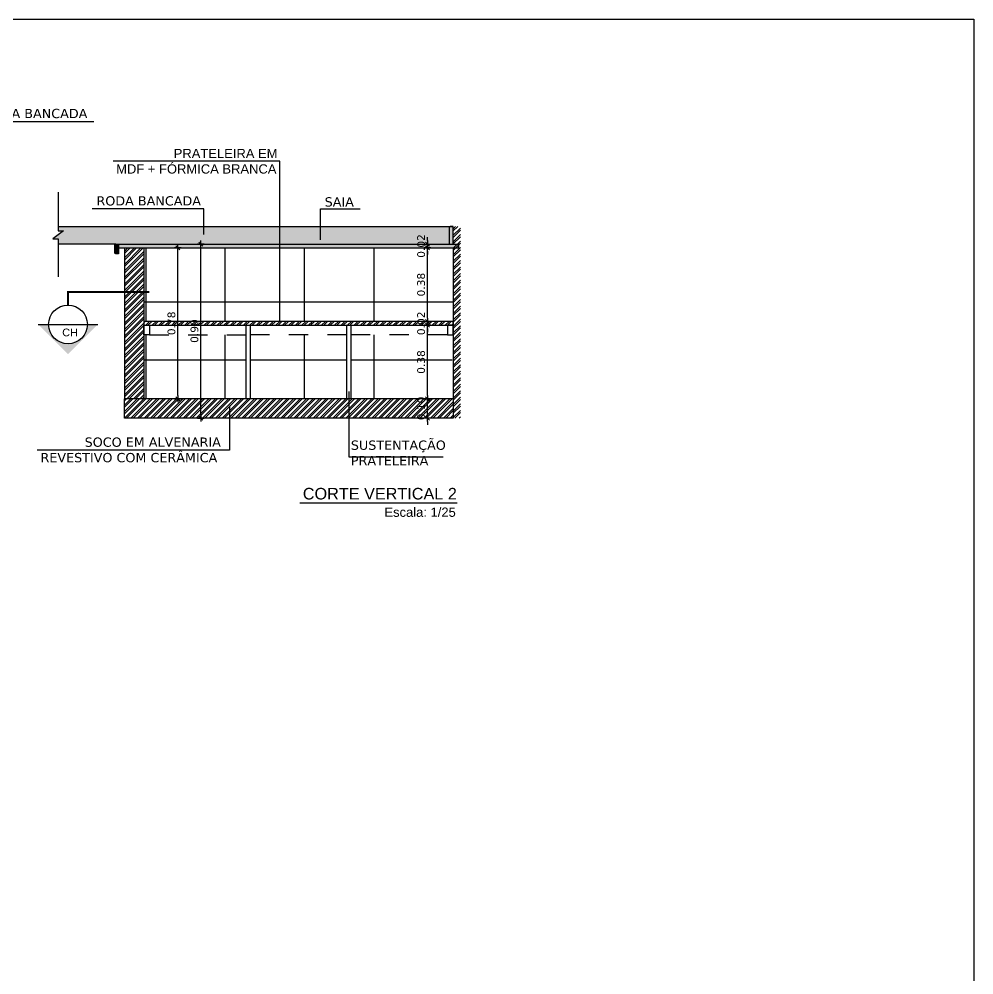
# Model space of a CAD drawing. Extents: x -36 to 357, y 137 to 237.
# Drawn here: x 47.836 to 52.773, y 148.749 to 153.693 of the extents above; entities that cross this region are included whole.
import ezdxf

# ---------------------------------------------------------------- set-up
doc = ezdxf.new("R2010")
doc.units = 0
doc.header["$LTSCALE"] = 0.01
doc.linetypes.add('DASHDOT', pattern=[25.4, 12.7, -6.35, 0, -6.35])
doc.linetypes.add('TRAÇO-2PTOS_P', pattern=[0.625, 0.25, -0.125, 0, -0.125, 0, -0.125])
doc.layers.get('0').update_dxf_attribs({"linetype": 'CONTINUOUS'})
doc.layers.get('DEFPOINTS').update_dxf_attribs({"linetype": 'CONTINUOUS'})
for name, color, linetype in [('01', 1, 'CONTINUOUS'), ('A-AREAS', 2, 'CONTINUOUS'), ('A-HACHURAPARED', 254, 'CONTINUOUS'), ('A-SIMBO', 2, 'CONTINUOUS'), ('A-SOLEIRA', 1, 'CONTINUOUS'), ('ARQ-CTA-1_025', 1, 'CONTINUOUS'), ('ARQ-EQP-VISTA', 1, 'CONTINUOUS'), ('ARQ-HTC', 9, 'CONTINUOUS'), ('ARQ-SMB-1_025', 1, 'CONTINUOUS'), ('ARQ-TXT-1_025', 2, 'CONTINUOUS'), ('ARQ_CORTE1', 3, 'CONTINUOUS')]:
    doc.layers.add(name, color=color, linetype=linetype)
doc.styles.add('ESC-50-A20', font='arial.ttf', dxfattribs={"height": 0.1})
doc.styles.add('FNDE Texto Cota 0025', font='verdana.ttf', dxfattribs={"height": 0.04})
doc.dimstyles.new('FNDE 1-0025', dxfattribs={"dimscale": 5, "dimtxt": 0.04, "dimasz": 0.0035, "dimexe": 0.15, "dimexo": 0.15, "dimgap": 0.0025, "dimtad": 1, "dimzin": 1, "dimdsep": 46, "dimtxsty": 'FNDE Texto Cota 0025', "dimblk": 'tic', "dimcen": 0.015, "dimdle": 0.15, "dimse1": 1, "dimse2": 1, "dimclrd": 251, "dimclre": 251, "dimclrt": 256, "dimaunit": 1, "dimadec": 3, "dimazin": 0, "dimtfac": 1, "dimtix": 1, "dimtmove": 2, "dimatfit": 3, "dimfxl": 0.15, "dimtvp": 1, "dimtolj": 1, "dimtzin": 0, "dimarcsym": 0})
pattern_1 = [(45, (52.009293, -17.298303), (-0.0168379802, 0.0168379802), []), (45, (52.020519, -17.298303), (-0.0168379802, 0.0168379802), [])]

# ---------------------------------------------------------------- blocks, each defined once
blk = doc.blocks.new('FNDE-Ind Corte-1_025')
blk.add_hatch(color=251).paths.add_polyline_path([(242.4601, -6.2526), (242.5139, -6.2526, -1), (242.7139, -6.2526), (242.7678, -6.2526), (242.6139, -6.0987)])
at = {"color": 251, "linetype": 'Continuous'}
blk.add_line((242.7678, -6.2526), (242.4601, -6.2526), dxfattribs=at)
blk.add_circle((242.6139, -6.2526), 0.1, dxfattribs=at)
blk = doc.blocks.new('tic')
at = {"color": 251}
for p, q in [((-1, 0), (1, 0)), ((0, -1), (0, 1))]:
    blk.add_line(p, q, dxfattribs=at)
blk.add_line((-0.6, -0.6), (0.6, 0.6))
blk = doc.blocks.new('*D44')
at = {"layer": 'ARQ-CTA-1_025', "color": 251, "lineweight": -2}
blk.add_line((48.6576, 151.7466), (48.6576, 152.4919), dxfattribs=at)
at = {"layer": 'DEFPOINTS', "color": 0}
for p in [(48.4808, 152.5094, -2), (48.6576, 152.5094), (48.4808, 151.7291, -2)]:
    blk.add_point(p, dxfattribs=at)
at = {"layer": 'ARQ-CTA-1_025', "color": 251, "lineweight": -2, "xscale": 0.0175, "yscale": 0.0175, "zscale": 0.0175}
for p, rotation in [((48.6576, 152.5094), 90), ((48.6576, 151.7291), 270)]:
    blk.add_blockref('tic', p, dxfattribs=dict(at, rotation=rotation))
at = {"layer": 'ARQ-CTA-1_025', "insert": (48.6241, 152.1192), "char_height": 0.04, "attachment_point": 5, "rotation": 90, "style": 'FNDE Texto Cota 0025'}
blk.add_mtext('\\A1;0.78', dxfattribs=at)
blk = doc.blocks.new('*D45')
at = {"layer": 'ARQ-CTA-1_025', "color": 251, "lineweight": -2}
blk.add_line((48.7765, 151.6466), (48.7765, 152.5119), dxfattribs=at)
at = {"layer": 'DEFPOINTS', "color": 0}
for p in [(48.4808, 152.5294, -2), (48.7765, 152.5294), (48.3808, 151.6291, -2)]:
    blk.add_point(p, dxfattribs=at)
at = {"layer": 'ARQ-CTA-1_025', "color": 251, "lineweight": -2, "xscale": 0.0175, "yscale": 0.0175, "zscale": 0.0175}
for p, rotation in [((48.7765, 152.5294), 90), ((48.7765, 151.6291), 270)]:
    blk.add_blockref('tic', p, dxfattribs=dict(at, rotation=rotation))
at = {"layer": 'ARQ-CTA-1_025', "insert": (48.7431, 152.0792), "char_height": 0.04, "attachment_point": 5, "rotation": 90, "style": 'FNDE Texto Cota 0025'}
blk.add_mtext('\\A1;0.90', dxfattribs=at)
blk = doc.blocks.new('*D146')
at = {"layer": 'ARQ-CTA-1_025', "color": 251, "lineweight": -2}
for p, q in [((49.9485, 151.7466), (49.9485, 151.7641)), ((49.9485, 151.6291), (49.9485, 151.7291)), ((49.9485, 151.6116), (49.9485, 151.5941))]:
    blk.add_line(p, q, dxfattribs=at)
at = {"layer": 'DEFPOINTS', "color": 0}
for p in [(49.9485, 151.7291), (50.1521, 151.7291, -2), (50.1521, 151.6291, -2)]:
    blk.add_point(p, dxfattribs=at)
at = {"layer": 'ARQ-CTA-1_025', "color": 251, "lineweight": -2, "xscale": 0.0175, "yscale": 0.0175, "zscale": 0.0175}
for p, rotation in [((49.9485, 151.7291), 270), ((49.9485, 151.6291), 90)]:
    blk.add_blockref('tic', p, dxfattribs=dict(at, rotation=rotation))
at = {"layer": 'ARQ-CTA-1_025', "insert": (49.9152, 151.6791), "char_height": 0.04, "attachment_point": 5, "rotation": 90, "style": 'FNDE Texto Cota 0025'}
blk.add_mtext('\\A1;0.10', dxfattribs=at)
blk = doc.blocks.new('*D147')
at = {"layer": 'ARQ-CTA-1_025', "color": 251, "lineweight": -2}
blk.add_line((49.9485, 151.7466), (49.9485, 152.0917), dxfattribs=at)
at = {"layer": 'DEFPOINTS', "color": 0}
for p in [(49.9485, 152.1092, -2), (49.9485, 152.1092), (50.1521, 151.7291, -2)]:
    blk.add_point(p, dxfattribs=at)
at = {"layer": 'ARQ-CTA-1_025', "color": 251, "lineweight": -2, "xscale": 0.0175, "yscale": 0.0175, "zscale": 0.0175}
for p, rotation in [((49.9485, 152.1092), 90), ((49.9485, 151.7291), 270)]:
    blk.add_blockref('tic', p, dxfattribs=dict(at, rotation=rotation))
at = {"layer": 'ARQ-CTA-1_025', "insert": (49.9151, 151.9192), "char_height": 0.04, "attachment_point": 5, "rotation": 90, "style": 'FNDE Texto Cota 0025'}
blk.add_mtext('\\A1;0.38', dxfattribs=at)
blk = doc.blocks.new('*D148')
at = {"layer": 'ARQ-CTA-1_025', "color": 251, "lineweight": -2}
for p, q in [((49.9485, 152.1467), (49.9485, 152.1642)), ((49.9485, 152.1092), (49.9485, 152.1292)), ((49.9485, 152.0917), (49.9485, 152.0742))]:
    blk.add_line(p, q, dxfattribs=at)
at = {"layer": 'DEFPOINTS', "color": 0}
for p in [(49.9485, 152.1292, -2), (49.9485, 152.1292), (49.9485, 152.1092, -2)]:
    blk.add_point(p, dxfattribs=at)
at = {"layer": 'ARQ-CTA-1_025', "color": 251, "lineweight": -2, "xscale": 0.0175, "yscale": 0.0175, "zscale": 0.0175}
for p, rotation in [((49.9485, 152.1292), 270), ((49.9485, 152.1092), 90)]:
    blk.add_blockref('tic', p, dxfattribs=dict(at, rotation=rotation))
at = {"layer": 'ARQ-CTA-1_025', "insert": (49.9152, 152.1192), "char_height": 0.04, "attachment_point": 5, "rotation": 90, "style": 'FNDE Texto Cota 0025'}
blk.add_mtext('\\A1;0.02', dxfattribs=at)
blk = doc.blocks.new('*D149')
at = {"layer": 'ARQ-CTA-1_025', "color": 251, "lineweight": -2}
blk.add_line((49.9485, 152.1467), (49.9485, 152.4919), dxfattribs=at)
at = {"layer": 'DEFPOINTS', "color": 0}
for p in [(49.9485, 152.5094, -2), (49.9485, 152.5094), (49.9485, 152.1292, -2)]:
    blk.add_point(p, dxfattribs=at)
at = {"layer": 'ARQ-CTA-1_025', "color": 251, "lineweight": -2, "xscale": 0.0175, "yscale": 0.0175, "zscale": 0.0175}
for p, rotation in [((49.9485, 152.5094), 90), ((49.9485, 152.1292), 270)]:
    blk.add_blockref('tic', p, dxfattribs=dict(at, rotation=rotation))
at = {"layer": 'ARQ-CTA-1_025', "insert": (49.9151, 152.3193), "char_height": 0.04, "attachment_point": 5, "rotation": 90, "style": 'FNDE Texto Cota 0025'}
blk.add_mtext('\\A1;0.38', dxfattribs=at)
blk = doc.blocks.new('*D150')
at = {"layer": 'ARQ-CTA-1_025', "color": 251, "lineweight": -2}
for p, q in [((49.9485, 152.5469), (49.9485, 152.5644)), ((49.9485, 152.5094), (49.9485, 152.5294)), ((49.9485, 152.4919), (49.9485, 152.4744))]:
    blk.add_line(p, q, dxfattribs=at)
at = {"layer": 'DEFPOINTS', "color": 0}
for p in [(49.9485, 152.5294, -2), (49.9485, 152.5294), (49.9485, 152.5094, -2)]:
    blk.add_point(p, dxfattribs=at)
at = {"layer": 'ARQ-CTA-1_025', "color": 251, "lineweight": -2, "xscale": 0.0175, "yscale": 0.0175, "zscale": 0.0175}
for p, rotation in [((49.9485, 152.5294), 270), ((49.9485, 152.5094), 90)]:
    blk.add_blockref('tic', p, dxfattribs=dict(at, rotation=rotation))
at = {"layer": 'ARQ-CTA-1_025', "insert": (49.9152, 152.5194), "char_height": 0.04, "attachment_point": 5, "rotation": 90, "style": 'FNDE Texto Cota 0025'}
blk.add_mtext('\\A1;0.02', dxfattribs=at)

msp = doc.modelspace()

# ---------------------------------------------------------------- hatches: boundary and pattern name
at = {"layer": '01'}
h = msp.add_hatch(dxfattribs=at)
h.set_pattern_fill('ANSI32', color=251, scale=0.0025)
h.set_pattern_definition([(45, (51.55102, -17.298303), (-0.0168379802, 0.0168379802), []), (45, (51.562245, -17.298303), (-0.0168379802, 0.0168379802), [])])
h.paths.add_polyline_path([(50.1181, 152.6206), (50.0808, 152.6206), (50.0808, 151.6291), (50.1181, 151.6291)])
h = msp.add_hatch(dxfattribs=at)
h.set_pattern_fill('ANSI32', color=251, scale=0.0025)
h.set_pattern_definition([(45, (66.27616, -18.468426), (-0.0168379802, 0.0168379802), []), (45, (66.287386, -18.468426), (-0.0168379802, 0.0168379802), [])])
h.paths.add_polyline_path([(48.3808, 152.2762), (48.4808, 152.2762), (48.4808, 151.7291), (48.3808, 151.7291)])
h.paths.add_polyline_path([(48.3808, 152.5094), (48.4808, 152.5094), (48.4808, 152.2762), (48.3808, 152.2762)])
h = msp.add_hatch(dxfattribs=at)
h.set_pattern_fill('ANSI32', color=251, scale=0.0025)
h.set_pattern_definition(pattern_1)
h.paths.add_polyline_path([(50.0808, 152.1292), (48.4808, 152.1292), (48.4808, 152.1092), (50.0808, 152.1092)])
h.paths.add_polyline_path([(49.9666, 152.0914), (49.9666, 152.1464), (49.8798, 152.1464), (49.8798, 152.0914)], flags=9)
h.paths.add_polyline_path([(48.6652, 152.0738), (48.6652, 152.1638), (48.5784, 152.1638), (48.5784, 152.0738)], flags=9)
h.paths.add_polyline_path([(48.7843, 152.0346), (48.7843, 152.1245), (48.6974, 152.1245), (48.6974, 152.0346)], flags=9)
h = msp.add_hatch(dxfattribs=at)
h.set_pattern_fill('ANSI32', color=251, scale=0.0025)
h.set_pattern_definition(pattern_1)
h.paths.add_polyline_path([(48.3808, 151.7291), (48.3808, 151.6291), (50.0808, 151.6291), (50.0808, 151.7291)])
at = {"layer": 'A-HACHURAPARED'}
h = msp.add_hatch(dxfattribs=at)
h.set_pattern_fill('AR-SAND', color=252, scale=0.001, angle=180)
h.set_pattern_definition([(217.5, (52.009293, -17.298303), (0.001600031, -0.048941324), [0, -0.038608, 0, -0.04318, 0, -0.041275]), (187.5, (52.009293, -17.2983), (-0.044952328, -0.07168251), [0, -0.020828, 0, -0.034798, 0, -0.013335]), (147.5, (52.040535, -17.298303), (-0.079099237, -0.000143718), [0, -0.0127, 0, -0.04572, 0, -0.05969]), (137.5, (52.040535, -17.2983), (-0.076355645, -0.022292932), [0, -0.00635, 0, -0.029972, 0, -0.03429])])
h.paths.add_polyline_path([(50.0608, 152.6144, -0.414214), (50.0658, 152.6194), (48.0376, 152.6194), (48.0376, 152.5972), (48.0652, 152.5972), (48.01, 152.5563), (48.0376, 152.5563), (48.0376, 152.5294), (48.3308, 152.5294), (50.0608, 152.5294)])
at = {"layer": 'ARQ-HTC'}
for points in [[(50.0608, 152.6144, -0.414214), (50.0658, 152.6194), (50.0808, 152.6194), (50.0808, 152.5294), (50.0608, 152.5294)], [(48.3308, 152.5244, -0.414214), (48.3358, 152.5294), (48.3458, 152.5294), (48.3508, 152.5294), (48.3508, 152.4794), (48.3358, 152.4794, -0.414214), (48.3308, 152.4844)]]:
    msp.add_hatch(color=256, dxfattribs=at).paths.add_polyline_path(points)
h = msp.add_hatch(color=256, dxfattribs=at)
edge = h.paths.add_edge_path()
edge.add_arc((48.3358, 152.5244), 0.005, 90, 180)
edge.add_line((48.3308, 152.5244), (48.3308, 152.5094))
edge.add_line((48.3308, 152.5094), (50.1108, 152.5094))
edge.add_line((50.1108, 152.5094), (50.1108, 152.5294))
edge.add_line((50.1108, 152.5294), (48.3358, 152.5294))

# ---------------------------------------------------------------- linework, layer by layer
msp.add_lwpolyline([(36.1002, 153.6928), (52.7735, 153.6928), (52.7735, 143.8859), (36.1002, 143.8859)], close=True)
at = {"layer": '01', "ltscale": 10}
for p, q in [((48.0376, 152.6194, -2), (50.0808, 152.6194, -2)), ((48.3358, 152.5294, -2), (48.0376, 152.5294, -2))]:
    msp.add_line(p, q, dxfattribs=at)
at = {"layer": '01', "color": 253}
for p, q in [((48.4908, 152.5094, -2), (48.4908, 152.1292, -2)), ((48.9008, 152.5094, -2), (48.9008, 152.1292, -2)), ((49.3108, 152.5094, -2), (49.3108, 152.1292, -2)), ((49.6708, 152.5094, -2), (49.6708, 152.1292, -2)), ((50.0808, 152.2291, -2), (48.4808, 152.2291, -2)), ((48.4908, 152.0592, -2), (48.4908, 151.7291, -2)), ((48.9008, 152.0592, -2), (48.9008, 151.7291, -2)), ((49.3108, 152.0592, -2), (49.3108, 151.7291, -2)), ((49.6708, 152.0592, -2), (49.6708, 151.7291, -2)), ((49.0108, 151.9291, -2), (48.4808, 151.9291, -2)), ((49.5308, 151.9291, -2), (49.0308, 151.9291, -2)), ((50.0758, 151.9291, -2), (49.5508, 151.9291, -2))]:
    msp.add_line(p, q, dxfattribs=at)
at = {"layer": '01', "linetype": 'TRAÇO-2PTOS_P', "ltscale": 10}
for p, q in [((48.5108, 152.0592, -2), (49.0108, 152.0592, -2)), ((49.5308, 152.0592, -2), (49.0308, 152.0592, -2)), ((50.0508, 152.0592, -2), (49.5508, 152.0592, -2))]:
    msp.add_line(p, q, dxfattribs=at)
at = {"layer": '01', "linetype": 'TRAÇO-2PTOS_P', "ltscale": 10, "elevation": -2}
for points in [[(48.5108, 152.1092), (48.5108, 152.0592), (48.4808, 152.0592), (48.4808, 152.1092), (48.5108, 152.1092)], [(50.0508, 152.1092), (50.0508, 152.0592), (50.0808, 152.0592), (50.0808, 152.1092), (50.0508, 152.1092)]]:
    msp.add_lwpolyline(points, dxfattribs=at)
at = {"layer": 'A-AREAS', "elevation": -2}
msp.add_lwpolyline([(48.4808, 152.1092), (50.0808, 152.1092), (50.0808, 152.1292), (48.4808, 152.1292)], close=True, dxfattribs=at)
at = {"layer": 'A-SIMBO', "color": 2, "linetype": 'ByBlock', "elevation": -2}
msp.add_lwpolyline([(48.0376, 152.7983), (48.0376, 152.5972), (48.0652, 152.5972), (48.01, 152.5563), (48.0376, 152.5563), (48.0376, 152.3591)], dxfattribs=at)
at = {"layer": 'A-SOLEIRA'}
msp.add_line((49.2874, 151.1911), (50.102, 151.1911), dxfattribs=at)
at = {"layer": 'ARQ-EQP-VISTA', "elevation": -2}
for points in [[(49.0308, 151.7291), (49.0108, 151.7291), (49.0108, 152.1092), (49.0308, 152.1092)], [(49.5508, 151.7291), (49.5308, 151.7291), (49.5308, 152.1092), (49.5508, 152.1092)]]:
    msp.add_lwpolyline(points, close=True, dxfattribs=at)
at = {"layer": 'ARQ-SMB-1_025', "color": 251, "linetype": 'DASHDOT', "ltscale": 0.15, "elevation": -2}
msp.add_lwpolyline([(48.0891, 152.2133, 0.01, 0.01, 0), (48.0891, 152.2811, 0.01, 0.01, 0), (48.5094, 152.2811, 0, 0, 0)], format="xyseb", dxfattribs=at)
at = {"layer": 'ARQ_CORTE1'}
for p, q in [((50.0608, 152.6144, -2), (50.0608, 152.5294, -2)), ((50.0808, 152.6194, -2), (50.0658, 152.6194, -2)), ((50.0808, 152.5294, -2), (50.0808, 152.6194, -2)), ((48.3308, 152.5094, -2), (48.3308, 152.5244, -2)), ((50.0808, 152.5394, -2), (50.0808, 152.5294, -2)), ((50.1108, 152.5094, -2), (50.1108, 152.5294, -2)), ((48.3808, 152.5094, -2), (48.3808, 151.7291, -2)), ((48.4808, 152.5094, -2), (48.4808, 151.7291, -2)), ((50.0808, 152.5094, -2), (50.0808, 151.6291, -2)), ((50.0808, 151.7291, -2), (48.3808, 151.7291, -2)), ((48.3808, 151.6291, -2), (48.3808, 151.7291, -2)), ((50.0808, 151.6291, -2), (48.3808, 151.6291, -2))]:
    msp.add_line(p, q, dxfattribs=at)
at = {"layer": 'ARQ_CORTE1', "extrusion": (0, 0, -1)}
for p, q in [((48.3358, 152.5294, -2), (50.1108, 152.5294, -2)), ((48.3308, 152.5094, -2), (50.1108, 152.5094, -2))]:
    msp.add_line(p, q, dxfattribs=at)
at = {"layer": 'ARQ_CORTE1', "elevation": -2}
msp.add_lwpolyline([(48.3508, 152.5294), (48.3508, 152.4794), (48.3358, 152.4794, -0.414214), (48.3308, 152.4844), (48.3308, 152.5244, -0.414214), (48.3358, 152.5294), (48.3458, 152.5294)], format="xyb", dxfattribs=at)
at = {"layer": 'ARQ_CORTE1'}
msp.add_arc((50.0658, 152.6144, -2), 0.005, 90, 180, dxfattribs=at)

# ---------------------------------------------------------------- block references
at = {"layer": 'ARQ-SMB-1_025', "rotation": 180}
msp.add_blockref('FNDE-Ind Corte-1_025', (290.703, 145.8608, -2), dxfattribs=at)

# ---------------------------------------------------------------- texts
at = {"layer": 'ARQ-TXT-1_025', "char_height": 0.048, "attachment_point": 1, "style": 'ESC-50-A20'}
for s, width, insert in [('{\\fVerdana|b0|i0|c0|p34;RODA BANCADA}', 0.570352, (47.6488, 153.2287)), ('{\\fVerdana|b0|i0|c0|p34;RODA BANCADA}', 0.570352, (48.2362, 152.7767)), ('{\\fVerdana|b0|i0|c0|p34;SAIA}', 0.194241, (49.4162, 152.7714, 2.983)), ('\\pi0.27029;{\\fVerdana|b0|i0|c0|p34;SOCO EM ALVENARIA\\P\\pi0;  REVESTIVO COM CERÂMICA}', 1.019116, (47.9048, 151.5287)), ('{\\fVerdana|b0|i0|c0|p34;SUSTENTAÇÃO \\PPRATELEIRA}', 8.528178, (49.5517, 151.513))]:
    msp.add_mtext_dynamic_manual_height_columns(s, width=width, gutter_width=0.5, heights=[0], dxfattribs=dict(at, insert=insert))
at = {"layer": 'ARQ-TXT-1_025', "insert": (48.2895, 153.1018, -3.9645), "char_height": 0.048, "width": 0.953323, "attachment_point": 1, "style": 'ESC-50-A20'}
msp.add_mtext('\\pi0.87274;\\P\\pi0.34641;PRATELEIRA EM \\P\\pi0.048688;MDF + FÓRMICA BRANCA', dxfattribs=at)
at = {"layer": 'ARQ-TXT-1_025', "extrusion": (0, 0, -1), "insert": (48.0591, 152.0522, -2), "char_height": 0.04, "width": 2.132044, "attachment_point": 1, "text_direction": (1, 0, 0), "style": 'ESC-50-A20'}
msp.add_mtext('CH', dxfattribs=at)
at = {"layer": 'ARQ-TXT-1_025', "color": 3, "attachment_point": 7, "style": 'ESC-50-A20'}
for s, insert, char_height, width in [('\\pi0.018936;CORTE VERTICAL 2', (49.2845, 151.2072, -0.9815), 0.06, 0.806794), ('\\pi0.22439;Escala: 1/25', (49.501, 151.1177, 0.8006), 0.048, 0.585435)]:
    msp.add_mtext(s, dxfattribs=dict(at, insert=insert, char_height=char_height, width=width))

# ---------------------------------------------------------------- dimensions: what is measured, and where the dimension line sits
at = {"layer": 'ARQ-CTA-1_025'}
for base, p1, p2, picture, middle in [((49.9485, 152.5294), (49.9485, 152.5094, -2), (49.9485, 152.5294, -2), '*D150', (49.9152, 152.5194)), ((48.7765, 152.5294), (48.3808, 151.6291, -2), (48.4808, 152.5294, -2), '*D45', (48.7431, 152.0792)), ((48.6576, 152.5094), (48.4808, 151.7291, -2), (48.4808, 152.5094, -2), '*D44', (48.6241, 152.1192)), ((49.9485, 152.5094), (49.9485, 152.1292, -2), (49.9485, 152.5094, -2), '*D149', (49.9151, 152.3193)), ((49.9485, 152.1292), (49.9485, 152.1092, -2), (49.9485, 152.1292, -2), '*D148', (49.9152, 152.1192)), ((49.9485, 152.1092), (50.1521, 151.7291, -2), (49.9485, 152.1092, -2), '*D147', (49.9151, 151.9192)), ((49.9485, 151.7291), (50.1521, 151.6291, -2), (50.1521, 151.7291, -2), '*D146', (49.9152, 151.6791))]:
    dim = msp.add_linear_dim(base=base, p1=p1, p2=p2, angle=90, dimstyle='FNDE 1-0025', dxfattribs=at)
    dim.commit()
    dim.dimension.update_dxf_attribs({"geometry": picture, "text_midpoint": middle})

# ---------------------------------------------------------------- leaders
at = {"layer": 'ARQ-SMB-1_025', "ltscale": 10}
for points in [[(47.6453, 152.7247, -0.9815), (47.6453, 153.1639, -0.9815), (48.2228, 153.1639, -0.9815)], [(49.185, 152.1269, -3.9645), (49.185, 152.9574, -3.9645), (48.3224, 152.9574, -3.9645)], [(48.7919, 152.5782, -0.9815), (48.7919, 152.712, -0.9815), (48.2144, 152.712, -0.9815)], [(49.3953, 152.551, -3.9645), (49.3953, 152.712, -3.9645), (49.5997, 152.712, -3.9645)], [(49.5413, 151.767), (49.5413, 151.4287), (50.0287, 151.4287)], [(48.9239, 151.6918), (48.9239, 151.463), (47.9301, 151.463)]]:
    msp.add_leader(points, dimstyle='FNDE 1-0025', override={"dimlfac": 100, "dimclrd": 252, "dimclre": 252}, dxfattribs=at)

doc.saveas('drawing.dxf')
